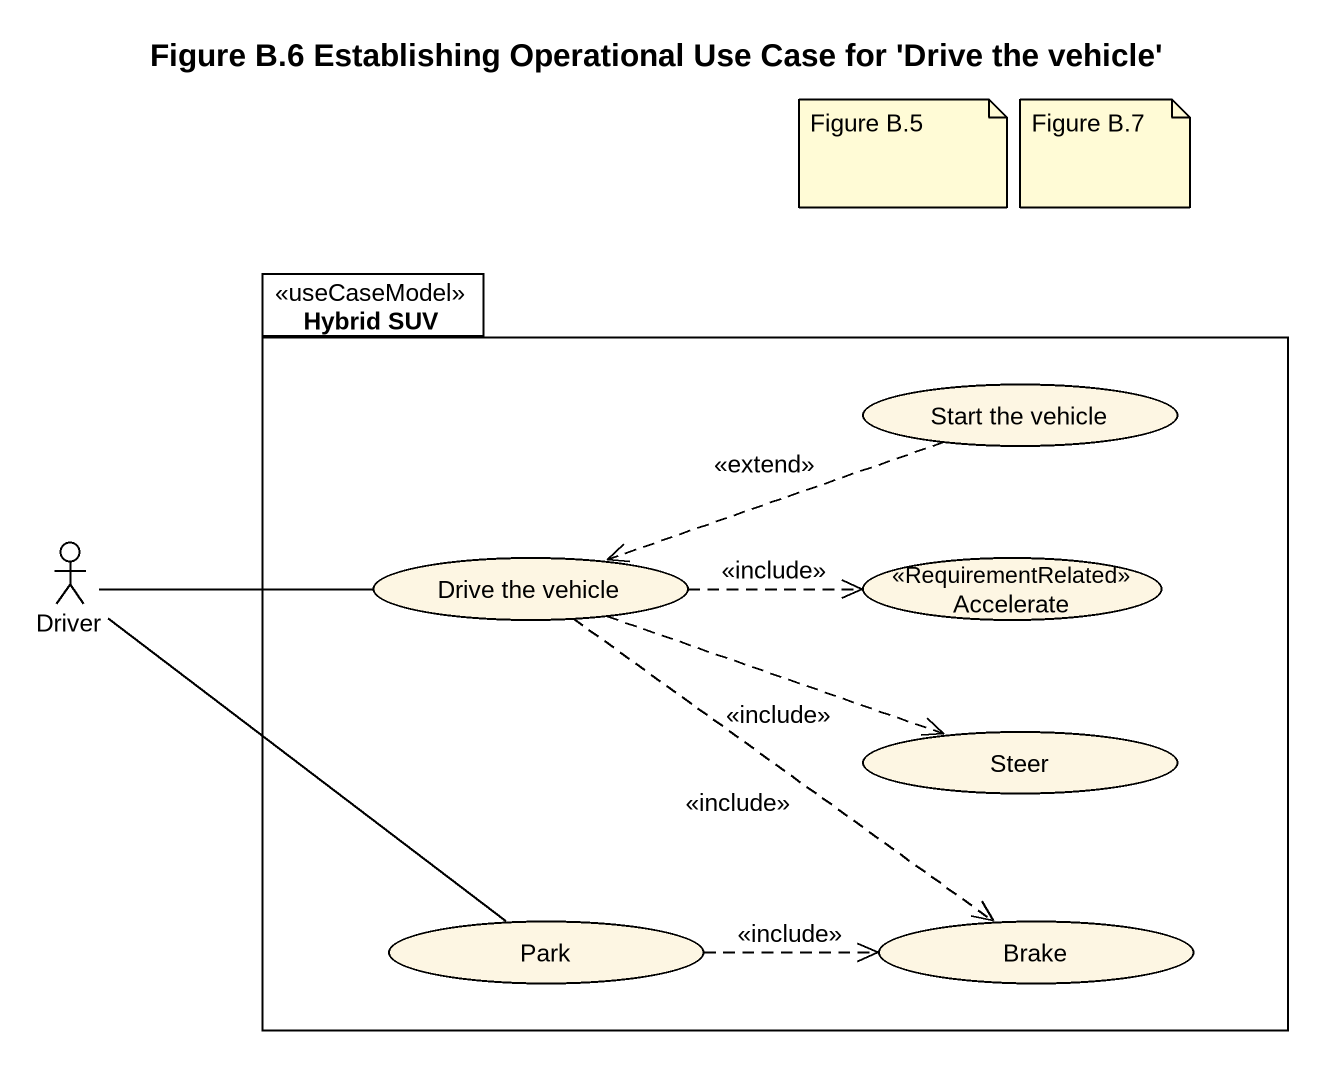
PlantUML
@startuml
title Figure B.6 Establishing Operational Use Case for 'Drive the vehicle'
package "Hybrid SUV" as Hybrid_SUV <<useCaseModel>> {
  usecase "Start the vehicle" as Start_the_vehicle
  usecase "Drive the vehicle" as Drive_the_vehicle
  usecase Accelerate <<RequirementRelated>>
  usecase Steer
  usecase Park
  usecase Brake
}
actor Driver
Start_the_vehicle .left.> Drive_the_vehicle : <<extend>>
Driver -right- Drive_the_vehicle
Driver -- Park
Drive_the_vehicle .right.> Accelerate : <<include>>
Drive_the_vehicle .right.> Steer : <<include>>
Drive_the_vehicle ..> Brake : <<include>>
Park .right.> Brake : <<include>>
note as N1
  Figure B.5
end note
note as N2
  Figure B.7
end note
@enduml
